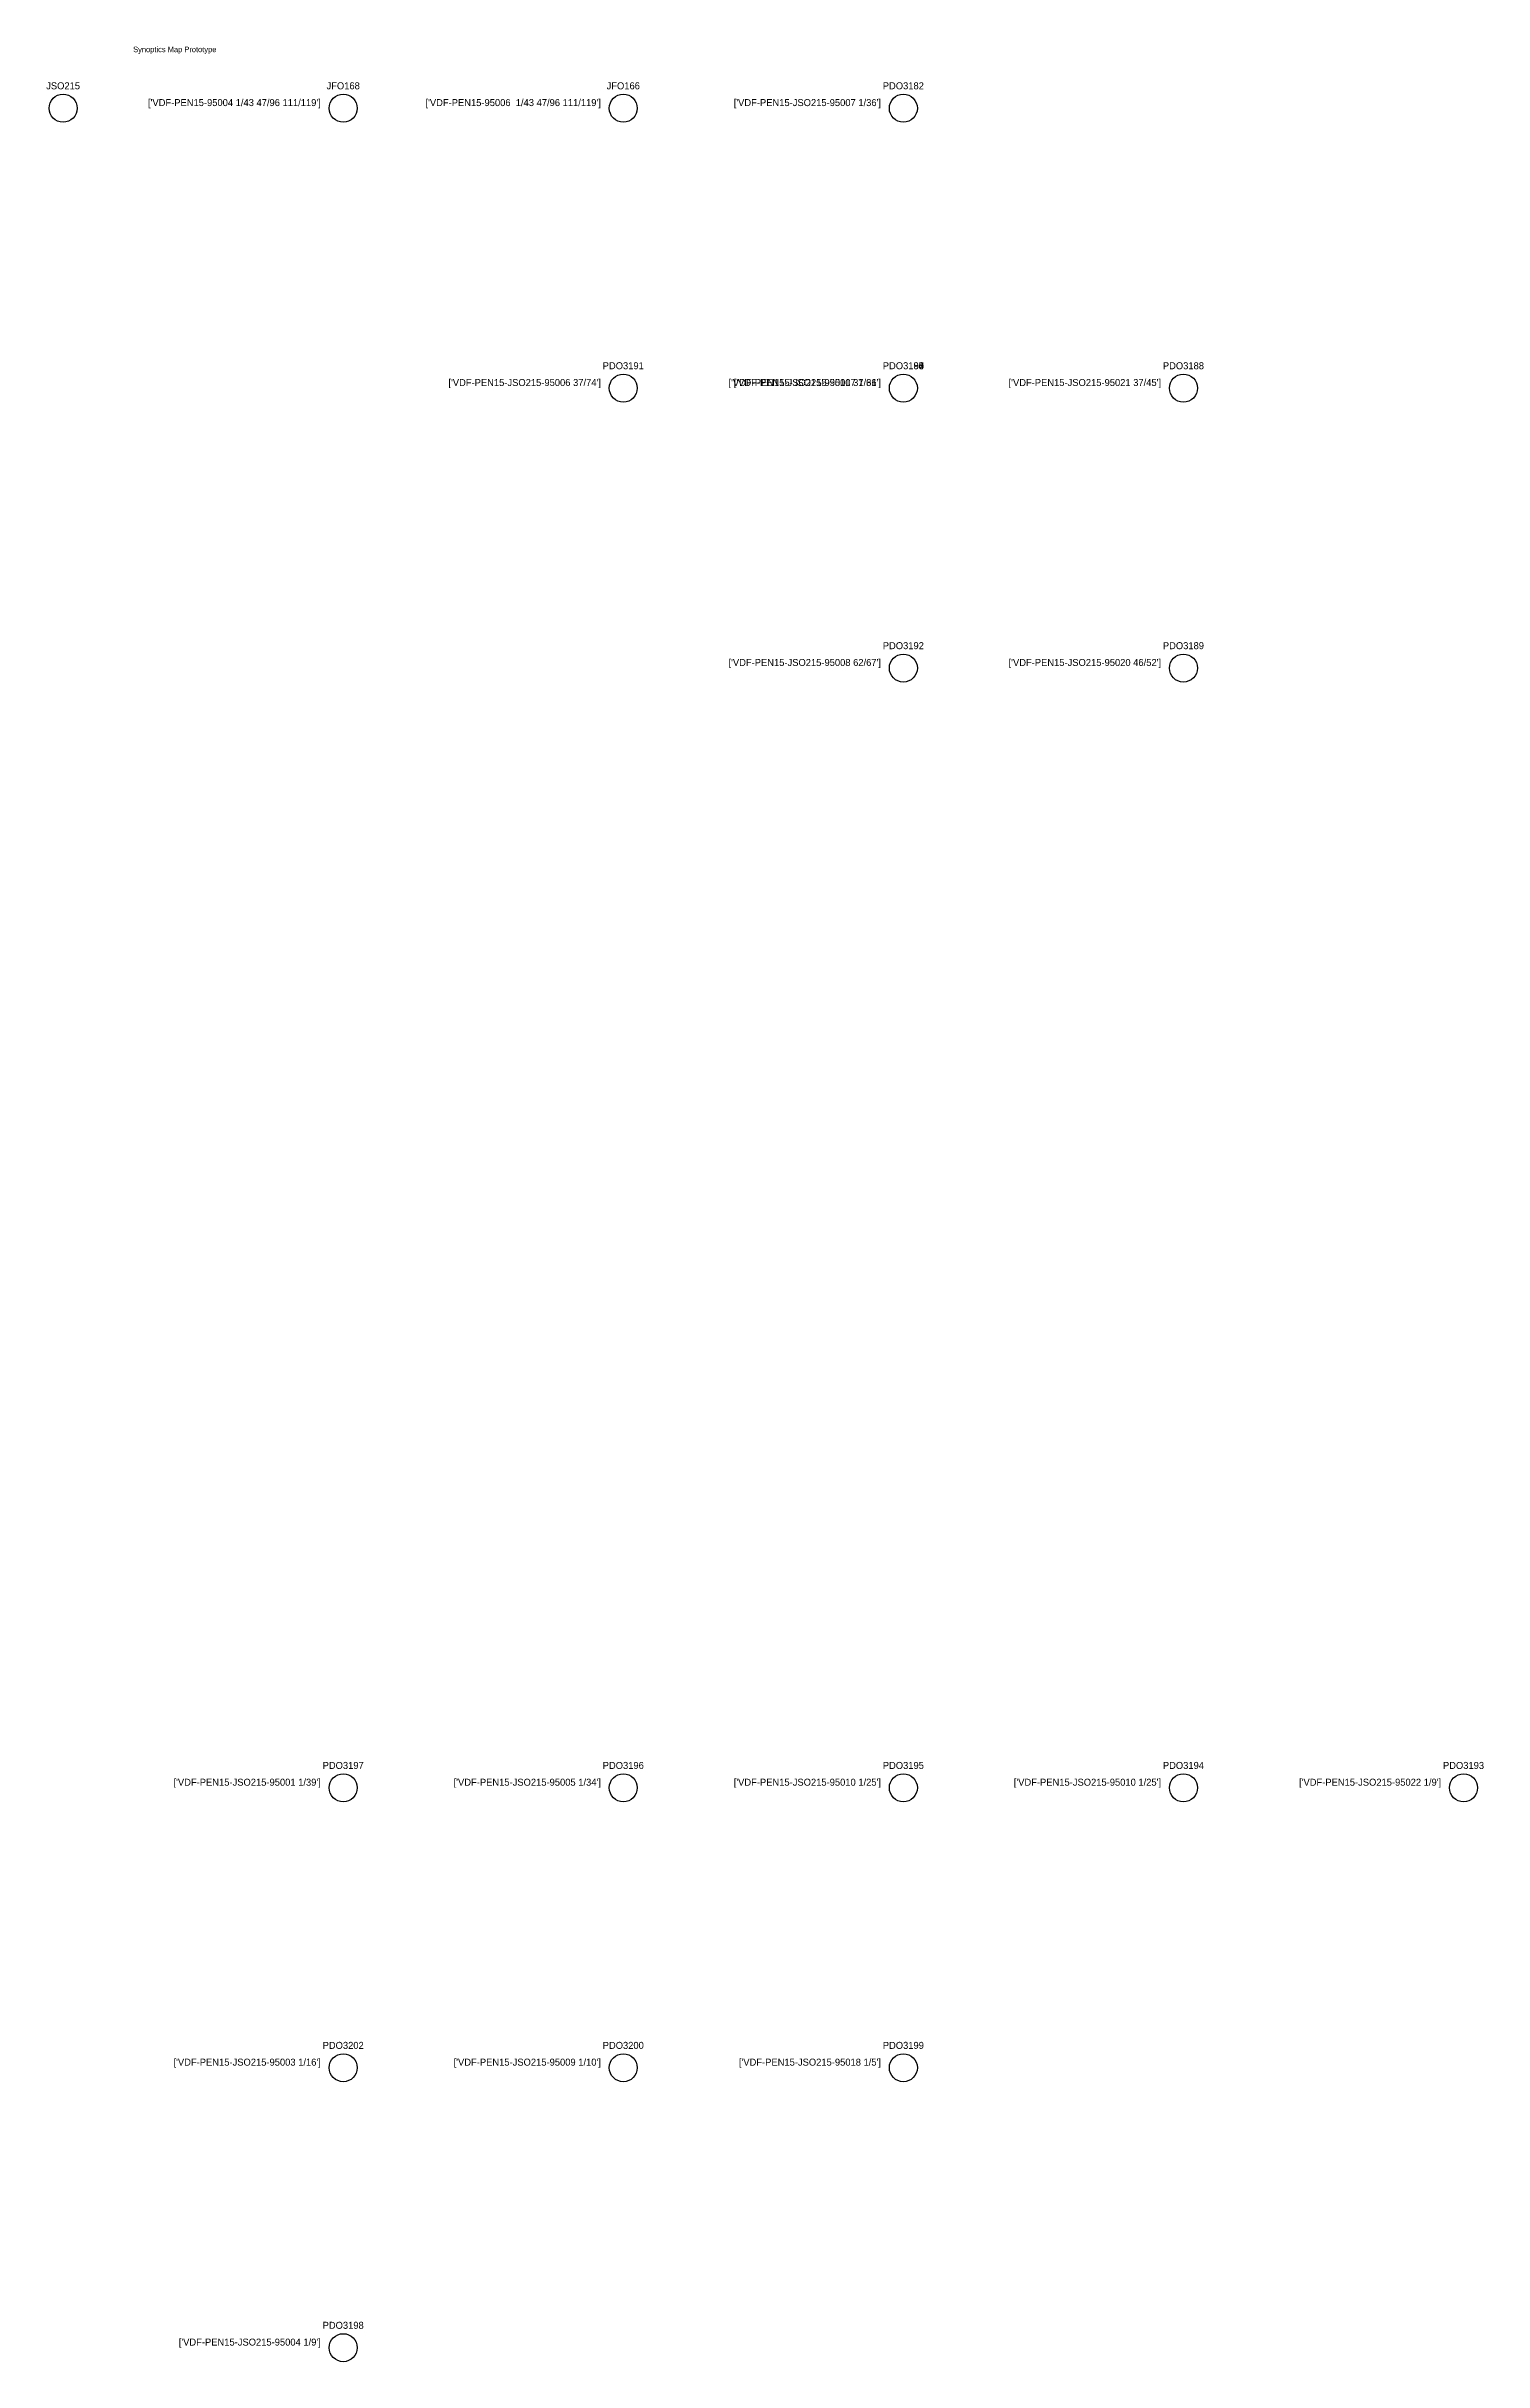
# Model space of a CAD drawing. Header units: metres. Extents: x -6 to 507, y -805 to 22.
import ezdxf
from ezdxf.enums import TextEntityAlignment as Align

# ---------------------------------------------------------------- set-up
doc = ezdxf.new("R2010")
doc.units = ezdxf.units.M
doc.layers.add('SINOP_JSFO', color=30, linetype='Continuous')
doc.layers.add('SINOP_PDO', color=4, linetype='Continuous')

# ---------------------------------------------------------------- blocks, each defined once
blk = doc.blocks.new('JSO')
at = {"layer": 'SINOP_JSFO'}
blk.add_circle((0, 0), 0.5, dxfattribs=at)
blk = doc.blocks.new('PDO')
at = {"layer": 'SINOP_PDO'}
blk.add_circle((0, 0), 0.5, dxfattribs=at)
blk = doc.blocks.new('JFO')
at = {"layer": 'SINOP_JSFO'}
blk.add_circle((0, 0), 0.5, dxfattribs=at)

msp = doc.modelspace()

# ---------------------------------------------------------------- block references
at = {"layer": 'SINOP_JSFO'}
ref = msp.add_blockref('JSO', (0, 0), dxfattribs=dict(at, xscale=10, yscale=10))
ref.add_attrib('TIPO', 'JSO215', dxfattribs={"height": 2.5}).set_placement((0, 8), align=Align.MIDDLE_CENTER)
ref = msp.add_blockref('JFO', (100, 0), dxfattribs=dict(at, xscale=10, yscale=10))
ref.add_attrib('TIPO', 'JFO168', dxfattribs={"height": 2.5}).set_placement((100, 8), align=Align.MIDDLE_CENTER)
ref.add_attrib('CABO', "['VDF-PEN15-95004 1/43 47/96 111/119']", dxfattribs={"height": 2.5}).set_placement((92, 0), align=Align.BOTTOM_RIGHT)
ref = msp.add_blockref('JFO', (200, 0), dxfattribs=dict(at, xscale=10, yscale=10))
ref.add_attrib('TIPO', 'JFO166', dxfattribs={"height": 2.5}).set_placement((200, 8), align=Align.MIDDLE_CENTER)
ref.add_attrib('CABO', "['VDF-PEN15-95006  1/43 47/96 111/119']", dxfattribs={"height": 2.5}).set_placement((192, 0), align=Align.BOTTOM_RIGHT)
at = {"layer": 'SINOP_PDO'}
ref = msp.add_blockref('PDO', (300, 0), dxfattribs=dict(at, xscale=10, yscale=10))
ref.add_attrib('TIPO', 'PDO3182', dxfattribs={"height": 2.5}).set_placement((300, 8), align=Align.MIDDLE_CENTER)
ref.add_attrib('CABO', "['VDF-PEN15-JSO215-95007 1/36']", dxfattribs={"height": 2.5}).set_placement((292, 0), align=Align.BOTTOM_RIGHT)
ref = msp.add_blockref('PDO', (200, -100), dxfattribs=dict(at, xscale=10, yscale=10))
ref.add_attrib('TIPO', 'PDO3191', dxfattribs={"height": 2.5}).set_placement((200, -92), align=Align.MIDDLE_CENTER)
ref.add_attrib('CABO', "['VDF-PEN15-JSO215-95006 37/74']", dxfattribs={"height": 2.5}).set_placement((192, -100), align=Align.BOTTOM_RIGHT)
ref = msp.add_blockref('PDO', (300, -100), dxfattribs=dict(at, xscale=10, yscale=10))
ref.add_attrib('TIPO', 'PDO3190', dxfattribs={"height": 2.5}).set_placement((300, -92), align=Align.MIDDLE_CENTER)
ref.add_attrib('CABO', "['VDF-PEN15-JSO215-95011 37/61']", dxfattribs={"height": 2.5}).set_placement((292, -100), align=Align.BOTTOM_RIGHT)
ref = msp.add_blockref('PDO', (300, -100), dxfattribs=dict(at, xscale=10, yscale=10))
ref.add_attrib('TIPO', 'PDO3183', dxfattribs={"height": 2.5}).set_placement((300, -92), align=Align.MIDDLE_CENTER)
ref.add_attrib('CABO', "['VDF-PEN15-JSO215-95007 1/36']", dxfattribs={"height": 2.5}).set_placement((292, -100), align=Align.BOTTOM_RIGHT)
ref = msp.add_blockref('PDO', (300, -100), dxfattribs=dict(at, xscale=10, yscale=10))
ref.add_attrib('TIPO', 'PDO3184', dxfattribs={"height": 2.5}).set_placement((300, -92), align=Align.MIDDLE_CENTER)
ref.add_attrib('CABO', "['VDF-PEN15-JSO215-95007 1/36']", dxfattribs={"height": 2.5}).set_placement((292, -100), align=Align.BOTTOM_RIGHT)
ref = msp.add_blockref('PDO', (300, -100), dxfattribs=dict(at, xscale=10, yscale=10))
ref.add_attrib('TIPO', 'PDO3185', dxfattribs={"height": 2.5}).set_placement((300, -92), align=Align.MIDDLE_CENTER)
ref.add_attrib('CABO', "['VDF-PEN15-JSO215-95007 1/36']", dxfattribs={"height": 2.5}).set_placement((292, -100), align=Align.BOTTOM_RIGHT)
ref = msp.add_blockref('PDO', (300, -100), dxfattribs=dict(at, xscale=10, yscale=10))
ref.add_attrib('TIPO', 'PDO3186', dxfattribs={"height": 2.5}).set_placement((300, -92), align=Align.MIDDLE_CENTER)
ref.add_attrib('CABO', "['VDF-PEN15-JSO215-95007 1/36']", dxfattribs={"height": 2.5}).set_placement((292, -100), align=Align.BOTTOM_RIGHT)
ref = msp.add_blockref('PDO', (300, -100), dxfattribs=dict(at, xscale=10, yscale=10))
ref.add_attrib('TIPO', 'PDO3187', dxfattribs={"height": 2.5}).set_placement((300, -92), align=Align.MIDDLE_CENTER)
ref.add_attrib('CABO', "['VDF-PEN15-JSO215-95007 1/36']", dxfattribs={"height": 2.5}).set_placement((292, -100), align=Align.BOTTOM_RIGHT)
ref = msp.add_blockref('PDO', (400, -100), dxfattribs=dict(at, xscale=10, yscale=10))
ref.add_attrib('TIPO', 'PDO3188', dxfattribs={"height": 2.5}).set_placement((400, -92), align=Align.MIDDLE_CENTER)
ref.add_attrib('CABO', "['VDF-PEN15-JSO215-95021 37/45']", dxfattribs={"height": 2.5}).set_placement((392, -100), align=Align.BOTTOM_RIGHT)
ref = msp.add_blockref('PDO', (300, -200), dxfattribs=dict(at, xscale=10, yscale=10))
ref.add_attrib('TIPO', 'PDO3192', dxfattribs={"height": 2.5}).set_placement((300, -192), align=Align.MIDDLE_CENTER)
ref.add_attrib('CABO', "['VDF-PEN15-JSO215-95008 62/67']", dxfattribs={"height": 2.5}).set_placement((292, -200), align=Align.BOTTOM_RIGHT)
ref = msp.add_blockref('PDO', (400, -200), dxfattribs=dict(at, xscale=10, yscale=10))
ref.add_attrib('TIPO', 'PDO3189', dxfattribs={"height": 2.5}).set_placement((400, -192), align=Align.MIDDLE_CENTER)
ref.add_attrib('CABO', "['VDF-PEN15-JSO215-95020 46/52']", dxfattribs={"height": 2.5}).set_placement((392, -200), align=Align.BOTTOM_RIGHT)
ref = msp.add_blockref('PDO', (100, -600), dxfattribs=dict(at, xscale=10, yscale=10))
ref.add_attrib('TIPO', 'PDO3197', dxfattribs={"height": 2.5}).set_placement((100, -592), align=Align.MIDDLE_CENTER)
ref.add_attrib('CABO', "['VDF-PEN15-JSO215-95001 1/39']", dxfattribs={"height": 2.5}).set_placement((92, -600), align=Align.BOTTOM_RIGHT)
ref = msp.add_blockref('PDO', (200, -600), dxfattribs=dict(at, xscale=10, yscale=10))
ref.add_attrib('TIPO', 'PDO3196', dxfattribs={"height": 2.5}).set_placement((200, -592), align=Align.MIDDLE_CENTER)
ref.add_attrib('CABO', "['VDF-PEN15-JSO215-95005 1/34']", dxfattribs={"height": 2.5}).set_placement((192, -600), align=Align.BOTTOM_RIGHT)
ref = msp.add_blockref('PDO', (300, -600), dxfattribs=dict(at, xscale=10, yscale=10))
ref.add_attrib('TIPO', 'PDO3195', dxfattribs={"height": 2.5}).set_placement((300, -592), align=Align.MIDDLE_CENTER)
ref.add_attrib('CABO', "['VDF-PEN15-JSO215-95010 1/25']", dxfattribs={"height": 2.5}).set_placement((292, -600), align=Align.BOTTOM_RIGHT)
ref = msp.add_blockref('PDO', (400, -600), dxfattribs=dict(at, xscale=10, yscale=10))
ref.add_attrib('TIPO', 'PDO3194', dxfattribs={"height": 2.5}).set_placement((400, -592), align=Align.MIDDLE_CENTER)
ref.add_attrib('CABO', "['VDF-PEN15-JSO215-95010 1/25']", dxfattribs={"height": 2.5}).set_placement((392, -600), align=Align.BOTTOM_RIGHT)
ref = msp.add_blockref('PDO', (500, -600), dxfattribs=dict(at, xscale=10, yscale=10))
ref.add_attrib('TIPO', 'PDO3193', dxfattribs={"height": 2.5}).set_placement((500, -592), align=Align.MIDDLE_CENTER)
ref.add_attrib('CABO', "['VDF-PEN15-JSO215-95022 1/9']", dxfattribs={"height": 2.5}).set_placement((492, -600), align=Align.BOTTOM_RIGHT)
ref = msp.add_blockref('PDO', (100, -700), dxfattribs=dict(at, xscale=10, yscale=10))
ref.add_attrib('TIPO', 'PDO3202', dxfattribs={"height": 2.5}).set_placement((100, -692), align=Align.MIDDLE_CENTER)
ref.add_attrib('CABO', "['VDF-PEN15-JSO215-95003 1/16']", dxfattribs={"height": 2.5}).set_placement((92, -700), align=Align.BOTTOM_RIGHT)
ref = msp.add_blockref('PDO', (200, -700), dxfattribs=dict(at, xscale=10, yscale=10))
ref.add_attrib('TIPO', 'PDO3200', dxfattribs={"height": 2.5}).set_placement((200, -692), align=Align.MIDDLE_CENTER)
ref.add_attrib('CABO', "['VDF-PEN15-JSO215-95009 1/10']", dxfattribs={"height": 2.5}).set_placement((192, -700), align=Align.BOTTOM_RIGHT)
ref = msp.add_blockref('PDO', (300, -700), dxfattribs=dict(at, xscale=10, yscale=10))
ref.add_attrib('TIPO', 'PDO3199', dxfattribs={"height": 2.5}).set_placement((300, -692), align=Align.MIDDLE_CENTER)
ref.add_attrib('CABO', "['VDF-PEN15-JSO215-95018 1/5']", dxfattribs={"height": 2.5}).set_placement((292, -700), align=Align.BOTTOM_RIGHT)
ref = msp.add_blockref('PDO', (100, -800), dxfattribs=dict(at, xscale=10, yscale=10))
ref.add_attrib('TIPO', 'PDO3198', dxfattribs={"height": 2.5}).set_placement((100, -792), align=Align.MIDDLE_CENTER)
ref.add_attrib('CABO', "['VDF-PEN15-JSO215-95004 1/9']", dxfattribs={"height": 2.5}).set_placement((92, -800), align=Align.BOTTOM_RIGHT)

# ---------------------------------------------------------------- texts
msp.add_text('Synoptics Map Prototype', height=2).set_placement((25, 20))

doc.saveas('drawing.dxf')
